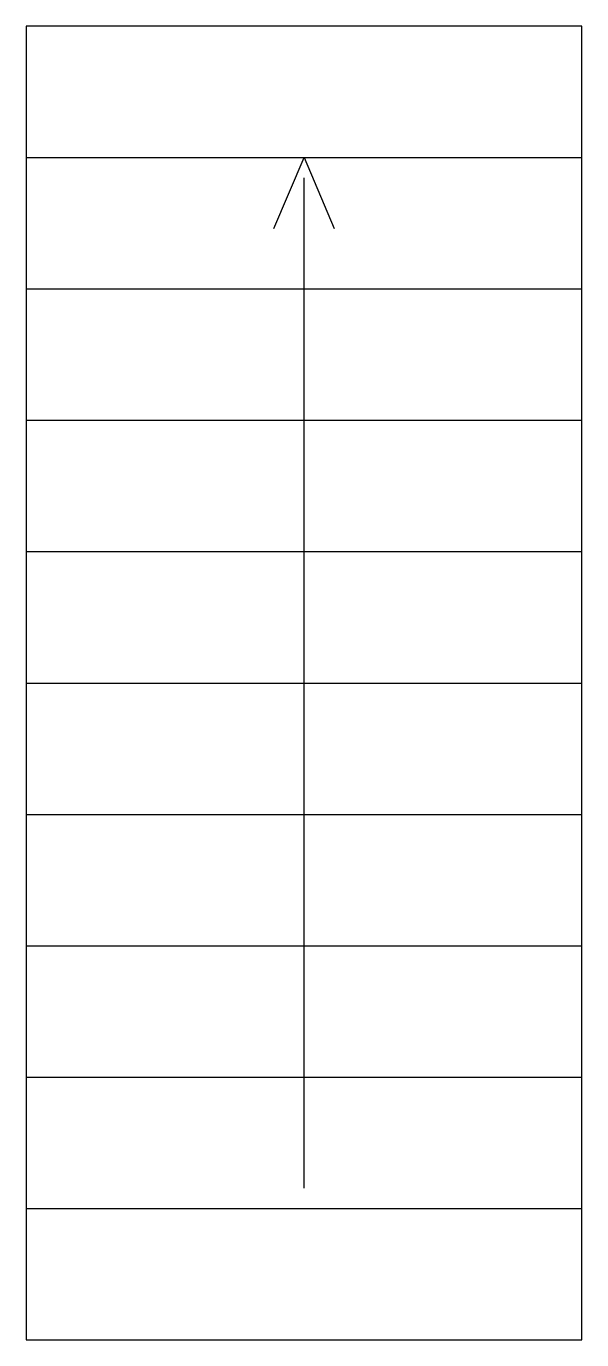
# Model space of a CAD drawing. Header units: millimetres. Extents: x 0 to 1100, y 0 to 2600.
import ezdxf

# ---------------------------------------------------------------- set-up
doc = ezdxf.new("R2010")
doc.units = ezdxf.units.MM

msp = doc.modelspace()

# ---------------------------------------------------------------- linework, layer by layer
for p, q in [((0, 2340), (1100, 2340)), ((550, 300), (550, 2300)), ((0, 2080), (1100, 2080)), ((0, 1820), (1100, 1820)), ((0, 1560), (1100, 1560)), ((0, 1300), (1100, 1300)), ((0, 1040), (1100, 1040)), ((0, 780), (1100, 780)), ((0, 520), (1100, 520)), ((0, 260), (1100, 260))]:
    msp.add_line(p, q)
msp.add_lwpolyline([(0, 0), (1100, 0), (1100, 2600), (0, 2600)], close=True)
msp.add_lwpolyline([(490, 2200), (550, 2340), (610, 2200)])

doc.saveas('drawing.dxf')
